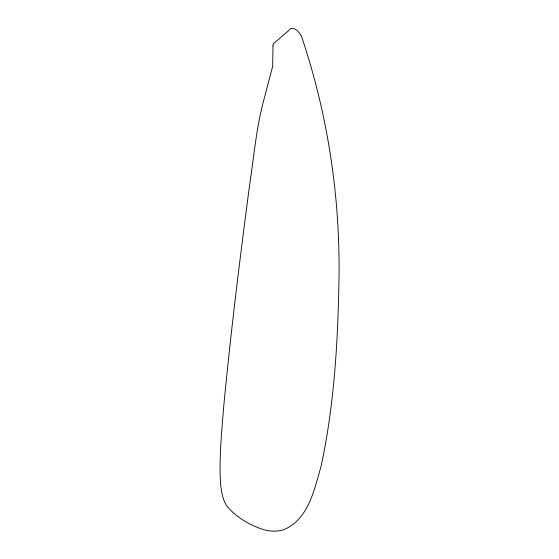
<?xml version="1.0" encoding="UTF-8"?>
<svg xmlns="http://www.w3.org/2000/svg" width="559" height="559" viewBox="0 0 559 559"><rect width="100%" height="100%" fill="white"/><g stroke="black" fill="none" stroke-linecap="round" stroke-linejoin="round"><path stroke-width="0.84" d="M272.988 45.908L272.68 66.269L262.758 104.016C256.05 130.624 253.709 158.106 249.587 185.176C239.916 258.635 230.762 332.172 223.775 405.939C221.72 431.793 218.974 457.751 220.546 483.717C221.413 491.529 222.601 499.599 227.01 506.307C236.548 517.459 249.831 525.32 263.764 529.687A79.769 46.055 60 0 0 283.182 529.89C308.358 520.01 314.389 489.432 321.076 466.269C334.317 404.87 337.916 341.815 338.992 279.151C340.284 197.264 327.93 115.224 301.902 37.551C300.637 33.086 292.699 23.897 288.444 30.801L273.295 43.819L272.988 45.908"/></g></svg>
